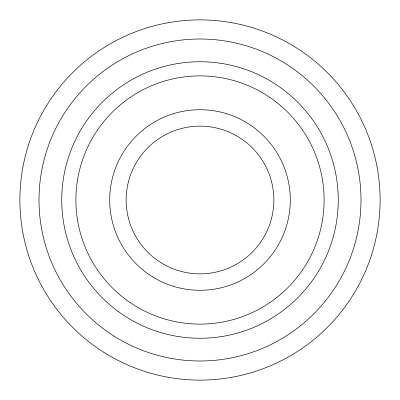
<?xml version="1.0" encoding="UTF-8"?>
<svg xmlns="http://www.w3.org/2000/svg" width="400" height="400" viewBox="0 0 400 400"><rect width="100%" height="100%" fill="white"/><g stroke="black" fill="none" stroke-linecap="round" stroke-linejoin="round"><path stroke-width="0.6" d="M103.91 352.34A180.115 180.115 0 0 0 379.975 207.045A180.115 180.115 0 0 0 116.11 40.615A180.115 180.115 0 0 0 103.91 352.34M114.11 336.17A160.995 160.995 0 0 0 360.87 206.295A160.995 160.995 0 0 0 125.015 57.535A160.995 160.995 0 0 0 114.11 336.17M152.485 276.78A90.29 90.29 0 0 0 290.25 202.76A90.29 90.29 0 0 0 157.265 120.46A90.29 90.29 0 0 0 152.485 276.78M161.135 262.795A73.85 73.85 0 0 0 273.815 202.26A73.85 73.85 0 0 0 165.05 134.945A73.85 73.85 0 0 0 161.135 262.795M118.115 311.405A138.26 138.26 0 0 0 337.42 215.21A138.26 138.26 0 0 0 144.46 73.385A138.26 138.26 0 0 0 118.115 311.405M126.495 300.01A124.12 124.12 0 0 0 323.365 213.655A124.12 124.12 0 0 0 150.14 86.335A124.12 124.12 0 0 0 126.495 300.01"/></g></svg>
